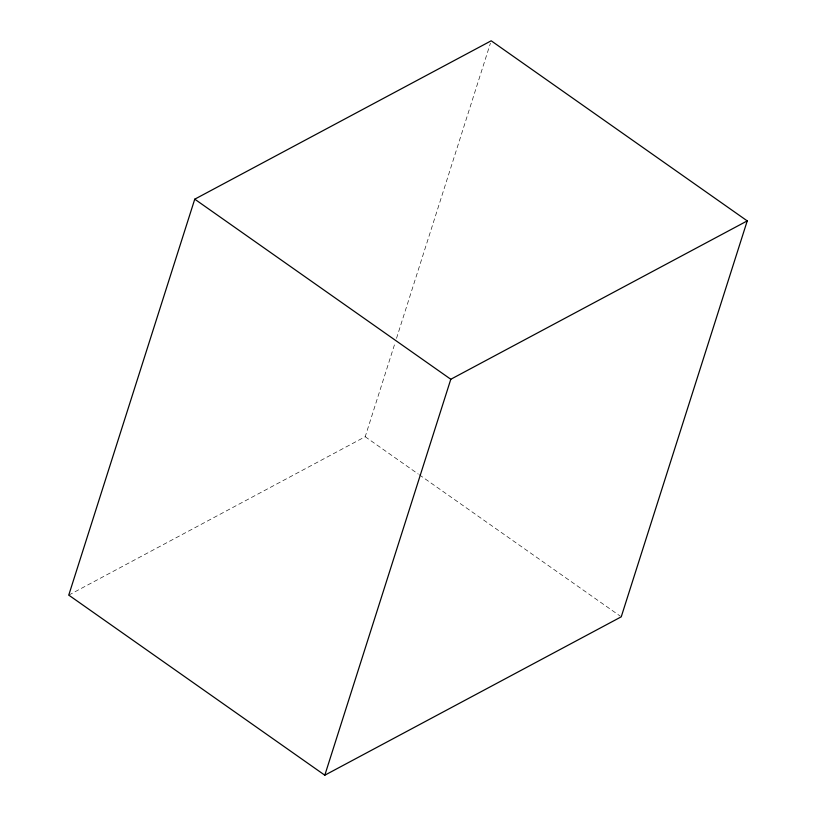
<?xml version="1.0" encoding="UTF-8"?>
<svg xmlns="http://www.w3.org/2000/svg" width="816" height="816" viewBox="0 0 816 816"><rect width="100%" height="100%" fill="white"/><g stroke="black" fill="none" stroke-linecap="round" stroke-linejoin="round"><path stroke-width="0.61" stroke-dasharray="4.08 3.06" d="M68.758 595.109L365.201 436.733L394.954 343.22M396.505 338.365L490.416 43.228M365.201 436.733L418.282 474.076M419.322 474.8L620.201 616.09"/><path stroke-width="1.22" d="M194.759 199.175L68.758 595.109L324.809 775.2L621.241 616.825L747.242 220.891L491.191 40.8L194.759 199.175L450.799 379.267L747.242 220.891M324.809 775.2L450.799 379.267"/></g></svg>
